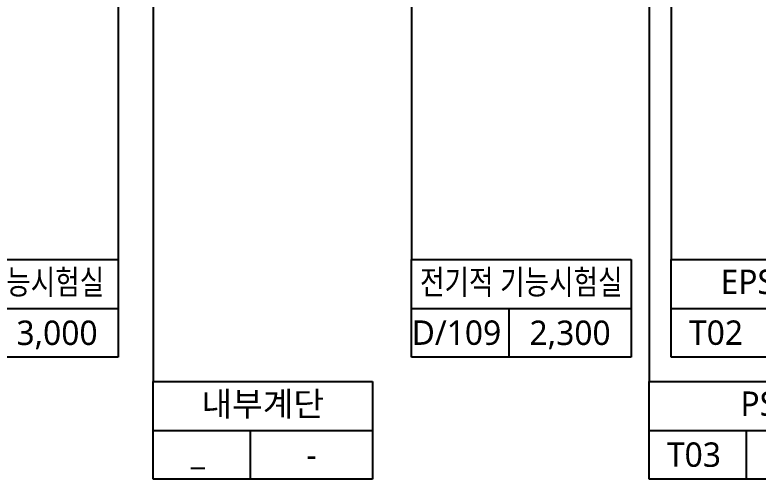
# Model space of a CAD drawing. Header units: millimetres. Extents: x 11242 to 497835, y 4200 to 105100.
# Drawn here: x 83242 to 101525, y 30171 to 41591 of the extents above; entities that cross this region are included whole.
import ezdxf
from ezdxf.enums import TextEntityAlignment as Align

# ---------------------------------------------------------------- set-up
doc = ezdxf.new("R2010")
doc.units = ezdxf.units.MM
doc.header["$LTSCALE"] = 200
doc.layers.add('SYM-LEAD', color=6, linetype='Continuous')
doc.layers.add('TEXT-NOTE', color=6, linetype='Continuous')
doc.styles.add('$0$스타일1', font='malgun.ttf')
doc.styles.add('스타일1', font='malgun.ttf')
doc.dimstyles.new('DIM-QD 1', dxfattribs={"dimtxt": 3, "dimasz": 1.5, "dimexe": 1, "dimexo": 0, "dimgap": 1, "dimtad": 1, "dimdec": 3, "dimdsep": 46, "dimlunit": 6, "dimtxsty": '$0$스타일1', "dimblk1": 'ARCHTICK', "dimblk2": 'ARCHTICK', "dimsah": 1, "dimcen": 0, "dimclrd": 256, "dimclre": 256, "dimclrt": 3, "dimazin": 2, "dimtfac": 1, "dimtdec": 3, "dimtix": 1, "dimtmove": 2, "dimatfit": 3, "dimldrblk": 'ARCHTICK', "dimfxl": 1, "dimtolj": 1, "dimtzin": 0, "dimarcsym": 0})

# ---------------------------------------------------------------- blocks, each defined once
blk = doc.blocks.new('room')
at = {"layer": 'TEXT-NOTE'}
for p, q in [((0, 0), (0, 12)), ((0, 12), (27, 12)), ((27, 12), (27, 0)), ((0, 6), (27, 6)), ((12, 0), (12, 6)), ((27, 0), (0, 0))]:
    blk.add_line(p, q, dxfattribs=at)
at = {"layer": 'TEXT-NOTE', "color": 3, "style": '스타일1'}
for tag, p in [('실명', (13.5, 9.282)), ('101', (5.526, 3.018)), ('2400', (19.5, 3))]:
    blk.add_attdef(tag, text='', height=3, dxfattribs=at).set_placement(p, align=Align.MIDDLE)
blk = doc.blocks.new('_ARCHTICK')
at = {"color": 0, "linetype": 'ByBlock', "const_width": 0.15}
blk.add_lwpolyline([(-0.5, -0.5), (0.5, 0.5)], dxfattribs=at)

msp = doc.modelspace()

# ---------------------------------------------------------------- block references
at = {"layer": 'TEXT-NOTE'}
ref = msp.add_blockref('room', (80378.9, 33170.6), dxfattribs=dict(at, xscale=200, yscale=200, zscale=200))
ref.add_attrib('2400', '3,000', dxfattribs={"color": 3, "height": 600, "style": '스타일1'}).set_placement((84278.9, 33770.6), align=Align.MIDDLE_CENTER)
ref.add_attrib('101', 'AD/111', dxfattribs={"color": 3, "height": 600, "style": '스타일1', "width": 0.8}).set_placement((81484.1, 33774.2), align=Align.MIDDLE)
ref.add_attrib('실명', 'Drive 기능시험실', dxfattribs={"color": 3, "height": 600, "style": '스타일1', "width": 0.8}).set_placement((83078.9, 35027), align=Align.MIDDLE)
ref = msp.add_blockref('room', (92998.8, 33170.6), dxfattribs=dict(at, xscale=200, yscale=200, zscale=200))
ref.add_attrib('2400', '2,300', dxfattribs={"color": 3, "height": 600, "style": '스타일1'}).set_placement((96898.8, 33770.6), align=Align.MIDDLE_CENTER)
ref.add_attrib('101', 'D/109', dxfattribs={"color": 3, "height": 600, "style": '스타일1'}).set_placement((94104, 33774.2), align=Align.MIDDLE)
ref.add_attrib('실명', '전기적 기능시험실', dxfattribs={"color": 3, "height": 600, "style": '스타일1', "width": 0.8}).set_placement((95698.8, 35027), align=Align.MIDDLE)
ref = msp.add_blockref('room', (99383, 33170.6), dxfattribs=dict(at, xscale=200, yscale=200, zscale=200))
ref.add_attrib('2400', '-', dxfattribs={"color": 3, "height": 600, "style": '스타일1'}).set_placement((103283, 33770.6), align=Align.MIDDLE_CENTER)
ref.add_attrib('101', 'T02', dxfattribs={"color": 3, "height": 600, "style": '스타일1'}).set_placement((100488.3, 33774.2), align=Align.MIDDLE)
ref.add_attrib('실명', 'EPS/TPS', dxfattribs={"color": 3, "height": 600, "style": '스타일1'}).set_placement((102083, 35027), align=Align.MIDDLE)
ref = msp.add_blockref('room', (86640.2, 30170.6), dxfattribs=dict(at, xscale=200, yscale=200, zscale=200))
ref.add_attrib('2400', '-', dxfattribs={"color": 3, "height": 600, "style": '스타일1'}).set_placement((90540.2, 30770.6), align=Align.MIDDLE_CENTER)
ref.add_attrib('101', '_', dxfattribs={"color": 3, "height": 600, "style": '스타일1'}).set_placement((87745.4, 30774.2), align=Align.MIDDLE)
ref.add_attrib('실명', '내부계단', dxfattribs={"color": 3, "height": 600, "style": '스타일1'}).set_placement((89340.2, 32027), align=Align.MIDDLE)
ref = msp.add_blockref('room', (98840.2, 30170.6), dxfattribs=dict(at, xscale=200, yscale=200, zscale=200))
ref.add_attrib('2400', '-', dxfattribs={"color": 3, "height": 600, "style": '스타일1'}).set_placement((102740.2, 30770.6), align=Align.MIDDLE_CENTER)
ref.add_attrib('101', 'T03', dxfattribs={"color": 3, "height": 600, "style": '스타일1'}).set_placement((99945.4, 30774.2), align=Align.MIDDLE)
ref.add_attrib('실명', 'PS', dxfattribs={"color": 3, "height": 600, "style": '스타일1'}).set_placement((101540.2, 32027), align=Align.MIDDLE)

# ---------------------------------------------------------------- leaders
at = {"layer": 'SYM-LEAD'}
for points in [[(98840.2, 59148.6), (98840.2, 40450.2), (98840.2, 32570.6)], [(92998.8, 58080.9), (92998.8, 40450.2), (92998.8, 35570.6)], [(86671, 56880.5), (86640.2, 40179.6), (86640.2, 32570.6)], [(99383, 56878.2), (99383, 40450.2), (99383, 35570.6)], [(85778.9, 54109.3), (85778.9, 40450.2), (85778.9, 35570.6)]]:
    msp.add_leader(points, dimstyle='DIM-QD 1', override={"dimscale": 200, "dimasz": 1.5, "dimtad": 0, "dimclrd": 6, "dimldrblk": 'DOT'}, dxfattribs=at)

doc.saveas('drawing.dxf')
